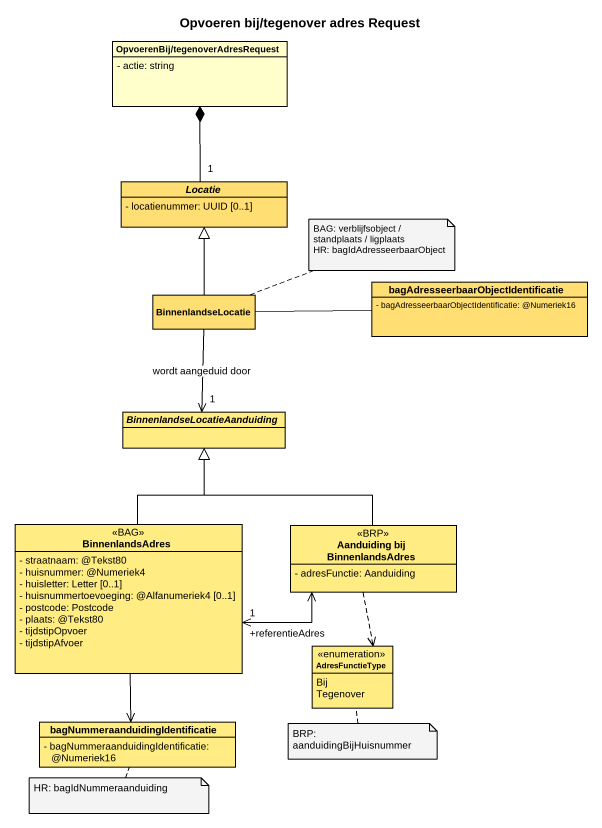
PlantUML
@startuml
title Opvoeren bij/tegenover adres Request
hide circle
hide empty members
skinparam classAttributeIconSize 0
class "OpvoerenBij/tegenoverAdresRequest" as OpvoerenBij {
  - actie: string
}
abstract class Locatie #FFDE73 {
  - locatienummer: UUID [0..1]
}
class BinnenlandseLocatie #FFDE73
class "bagAdresseerbaarObjectIdentificatie" as bagAdresseerbaarObjectIdenti #FFDE73 {
  - bagAdresseerbaarObjectIdentificatie: @Numeriek16
}
abstract class "BinnenlandseLocatieAanduiding" as BinnenlandseLocatieAanduidin #FFED83
class BinnenlandsAdres <<BAG>> #FFED83 {
  - straatnaam: @Tekst80
  - huisnummer: @Numeriek4
  - huisletter: Letter [0..1]
  - huisnummertoevoeging: @Alfanumeriek4 [0..1]
  - postcode: Postcode
  - plaats: @Tekst80
  - tijdstipOpvoer
  - tijdstipAfvoer
}
class "Aanduiding bij BinnenlandsAdres" as Aanduiding_bij <<BRP>> #FFED83 {
  - adresFunctie: Aanduiding
}
enum AdresFunctieType #FFED83 {
  Bij
  Tegenover
}
class "bagNummeraanduidingIdentificatie" as bagNummeraanduidingIdentific #FFED83 {
  - bagNummeraanduidingIdentificatie: @Numeriek16
}
Locatie "1" -up-* OpvoerenBij
BinnenlandseLocatie -up-|> Locatie
BinnenlandseLocatie -right- bagAdresseerbaarObjectIdenti
BinnenlandseLocatie --> "1" BinnenlandseLocatieAanduidin : wordt aangeduid door
BinnenlandsAdres -up-|> BinnenlandseLocatieAanduidin
BinnenlandsAdres --> bagNummeraanduidingIdentific
Aanduiding_bij -up-|> BinnenlandseLocatieAanduidin
Aanduiding_bij <-left-> "+referentieAdres\n1" BinnenlandsAdres
Aanduiding_bij ..> AdresFunctieType
note right of BinnenlandseLocatie
  BAG: verblijfsobject / standplaats / ligplaats
  HR: bagIdAdresseerbaarObject
end note
note bottom of AdresFunctieType : BRP: aanduidingBijHuisnummer
note bottom of bagNummeraanduidingIdentific : HR: bagIdNummeraanduiding
@enduml
